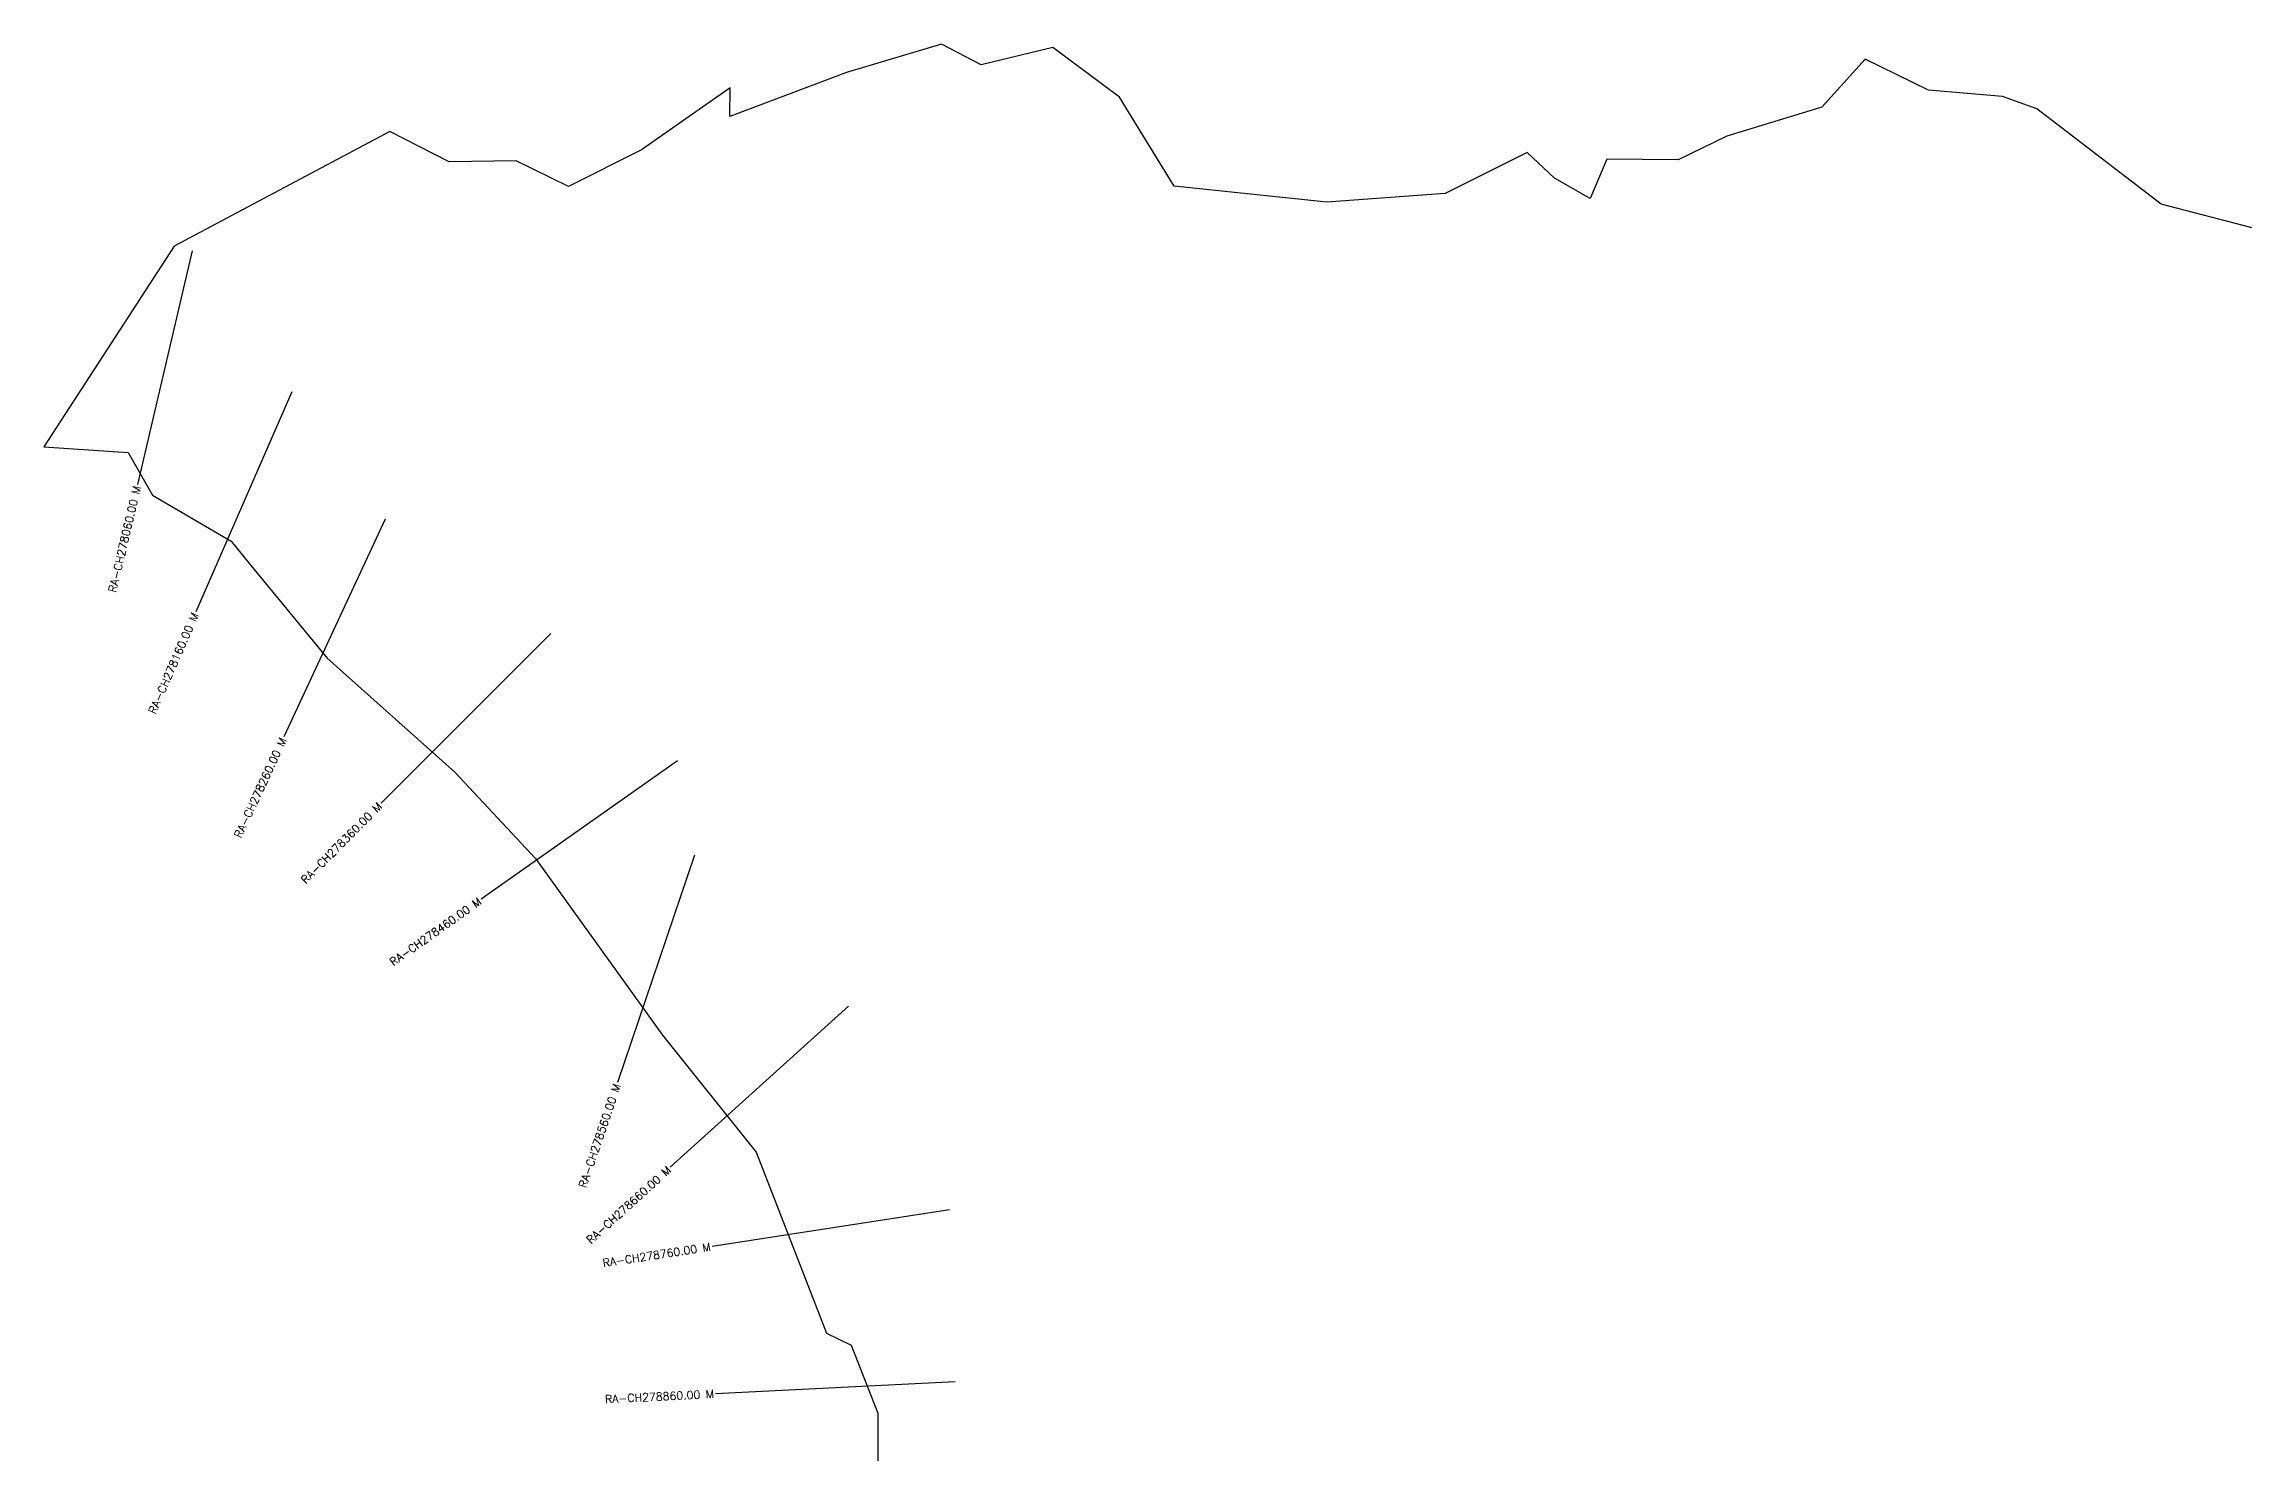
# Model space of a CAD drawing. Header units: metres. Extents: x 284784 to 286942, y 2024309 to 2026316.
# Drawn here: x 284784 to 286159, y 2025436 to 2026316 of the extents above; entities that cross this region are included whole.
import ezdxf
from ezdxf.enums import TextEntityAlignment as Align

# ---------------------------------------------------------------- set-up
doc = ezdxf.new("R2010")
doc.units = ezdxf.units.M
for name, color, linetype in [('CS', 134, 'Continuous'), ('CSMark', 6, 'Continuous'), ('VILLAGE BOUNDRY', 10, 'Continuous')]:
    doc.layers.add(name, color=color, linetype=linetype)
doc.styles.get("Standard").update_dxf_attribs({"font": 'simplex.shx'})

msp = doc.modelspace()

# ---------------------------------------------------------------- linework, layer by layer
at = {"layer": 'CS'}
for p, q in [((284877, 2026186.8), (284842.7, 2026040.7)), ((284939.2, 2026098.7), (284879.3, 2025961.2)), ((284997.6, 2026019), (284934.3, 2025883)), ((285101, 2025947.6), (284995, 2025841.5)), ((285180.1, 2025868.1), (285057.6, 2025781.5)), ((285190.9, 2025809.1), (285142.8, 2025667)), ((285287, 2025714.6), (285175.7, 2025614)), ((285350.2, 2025587.3), (285201.9, 2025564.5)), ((285353.8, 2025479.9), (285204, 2025472.4))]:
    msp.add_line(p, q, dxfattribs=at)
at = {"layer": 'VILLAGE BOUNDRY'}
msp.add_lwpolyline([(286219.4, 2026186.7), (286107.4, 2026215.9), (286029.6, 2026275.5), (286008.1, 2026283.3), (285962, 2026287.2), (285922.4, 2026306.6), (285895.4, 2026276.6), (285836, 2026258.5), (285805.6, 2026243.7), (285760.9, 2026244.1), (285750.5, 2026219.4), (285728.2, 2026232.2), (285711.2, 2026248.2), (285660, 2026222.5), (285585.9, 2026217.1), (285490.5, 2026227.1), (285456.5, 2026282.7), (285414.7, 2026313.9), (285369.9, 2026303.1), (285345.1, 2026316), (285285.9, 2026298.2), (285213, 2026270.8), (285213.1, 2026288.6), (285157.8, 2026249.8), (285112, 2026226.9), (285079.3, 2026243.1), (285037.5, 2026242.4), (285000.4, 2026261.3), (284865.6, 2026189.7), (284784.3, 2026064.2), (284836.9, 2026060.7), (284852.1, 2026034), (284901.3, 2026005.3), (284912.8, 2025991.2), (284912.8, 2025991.2), (284961.3, 2025932.1), (285041.1, 2025860.9), (285091.4, 2025807), (285170.8, 2025696.6), (285229.3, 2025623.4), (285273.3, 2025510.3), (285288.8, 2025502.8), (285305.3, 2025460.4), (285305.3, 2025331.6)], dxfattribs=at)

# ---------------------------------------------------------------- texts
at = {"layer": 'CSMark'}
for s, rotation, p in [('RA-CH278060.00 M', 76.7932, (284842.5, 2026039.8)), ('RA-CH278160.00 M', 66.4525, (284878.9, 2025960.3)), ('RA-CH278260.00 M', 65.0403, (284933.9, 2025882.1)), ('RA-CH278360.00 M', 45.0216, (284994.3, 2025840.8)), ('RA-CH278460.00 M', 35.256, (285056.8, 2025780.9)), ('RA-CH278560.00 M', 71.3045, (285142.5, 2025666)), ('RA-CH278660.00 M', 42.1304, (285175, 2025613.3)), ('RA-CH278760.00 M', 8.7362, (285200.9, 2025564.4)), ('RA-CH278860.00 M', 2.8657, (285203, 2025472.4))]:
    msp.add_text(s, height=5, rotation=rotation, dxfattribs=at).set_placement(p, align=Align.MIDDLE_RIGHT)

doc.saveas('drawing.dxf')
